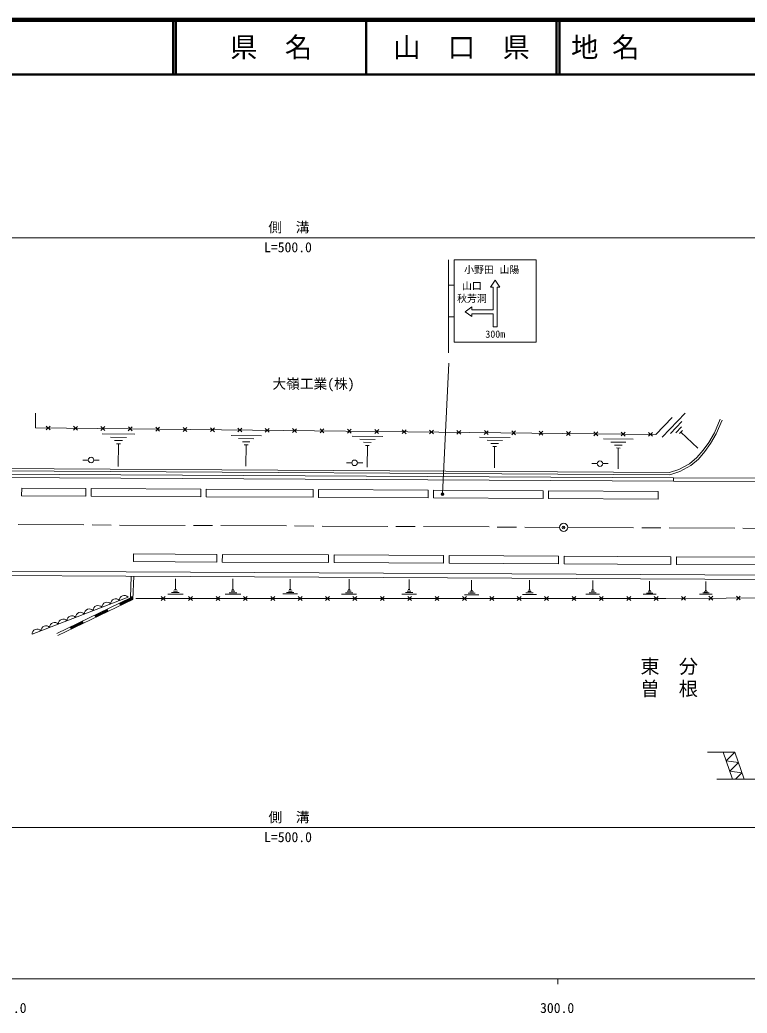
# Model space of a CAD drawing. Units: millimetres, scale not verified. Extents: x 40000 to 680000, y 20000 to 380000.
# Drawn here: x 269744 to 402535, y 198715 to 380000 of the extents above; entities that cross this region are included whole.
import ezdxf
from ezdxf.enums import TextEntityAlignment as Align

# ---------------------------------------------------------------- set-up
doc = ezdxf.new("R2010")
doc.units = ezdxf.units.MM
doc.header["$LTSCALE"] = 1000
doc.header["$PDMODE"] = 32
doc.header["$PDSIZE"] = 500
doc.linetypes.add('CHAIN', pattern=[18.5, 12, -1.5, 3.5, -1.5])
for name, color, linetype, lineweight in [('M-BGD', 7, 'Continuous', 13), ('M-BMK', 2, 'CHAIN', 13), ('M-BMK-SRVR', 3, 'Continuous', 13), ('M-STR-HTXT', 7, 'Continuous', 13), ('M-STR-STRC', 7, 'Continuous', 13), ('M-TTL', 2, 'Continuous', 140), ('M-TTL-BAND', 7, 'Continuous', 13), ('M-TTL-LINE', 7, 'Continuous', 50)]:
    doc.layers.add(name, color=color, linetype=linetype, lineweight=lineweight)
doc.layers.add('M-TTL-TXT', color=7, linetype='Continuous')
doc.styles.add('ＭＳ ゴシック', font='')
doc.styles.get('ＭＳ ゴシック').set_extended_font_data('MS Gothic')

msp = doc.modelspace()

# ---------------------------------------------------------------- linework, layer by layer
at = {"layer": 'M-BGD'}
for p, q in [((387040, 303846), (391237, 308212)), ((388526, 304518), (390624, 306701)), ((396545, 304618), (397602, 307120)), ((396903, 304438), (397971, 306964)), ((275263, 305862), (274548, 305162)), ((274556, 305869), (275255, 305155)), ((280263, 305809), (279548, 305110)), ((279556, 305817), (280255, 305102)), ((285262, 305756), (284548, 305057)), ((284555, 305764), (285255, 305049)), ((290262, 305704), (289548, 305004)), ((289555, 305711), (290255, 304997)), ((295262, 305651), (294547, 304951)), ((294555, 305659), (295254, 304944)), ((300262, 305598), (299547, 304899)), ((299554, 305606), (300254, 304891)), ((305261, 305546), (304547, 304846)), ((304554, 305553), (305254, 304839)), ((310261, 305493), (309546, 304793)), ((309554, 305500), (310253, 304786)), ((315261, 305440), (314546, 304741)), ((314554, 305448), (315253, 304733)), ((320260, 305388), (319546, 304688)), ((319553, 305395), (320253, 304681)), ((325260, 305335), (324546, 304635)), ((324553, 305342), (325253, 304628)), ((330260, 305282), (329545, 304583)), ((329553, 305290), (330252, 304575)), ((335260, 305230), (334545, 304530)), ((334552, 305237), (335252, 304522)), ((340259, 305177), (339545, 304477)), ((339552, 305184), (340252, 304470)), ((345259, 305124), (344544, 304425)), ((344552, 305132), (345252, 304417)), ((350259, 305071), (349544, 304372)), ((349552, 305079), (350251, 304364)), ((355258, 305019), (354544, 304319)), ((354551, 305026), (355251, 304312)), ((360258, 304966), (359544, 304266)), ((359551, 304974), (360251, 304259)), ((365258, 304913), (364543, 304214)), ((364551, 304921), (365250, 304206)), ((370258, 304861), (369543, 304161)), ((369551, 304868), (370250, 304154)), ((375257, 304808), (374543, 304108)), ((374550, 304815), (375250, 304101)), ((380257, 304755), (379543, 304056)), ((379550, 304763), (380250, 304048)), ((385257, 304703), (384542, 304003)), ((384550, 304710), (385249, 303996)), ((389487, 304644), (390536, 305735)), ((390186, 304497), (390711, 305043)), ((390448, 304770), (393505, 301832)), ((395521, 302872), (396545, 304618)), ((284785, 304434), (290731, 304371)), ((286266, 303824), (289238, 303792)), ((287002, 303221), (288489, 303206)), ((308302, 304135), (313852, 304077)), ((309683, 303566), (312459, 303536)), ((310371, 303003), (311759, 302989)), ((330393, 304047), (336037, 303988)), ((331798, 303468), (334620, 303438)), ((332497, 302896), (333908, 302881)), ((353661, 303846), (359240, 303787)), ((355050, 303273), (357840, 303244)), ((376327, 303507), (381728, 303450)), ((377671, 302953), (380372, 302924)), ((394480, 301447), (395521, 302872)), ((395856, 302653), (396903, 304438)), ((287368, 302623), (288111, 302615)), ((287739, 302619), (287696, 298457)), ((310712, 302445), (311406, 302437)), ((311059, 302441), (311018, 298556)), ((332844, 302328), (333550, 302320)), ((333197, 302324), (333155, 298373)), ((355741, 302708), (357136, 302693)), ((356084, 302146), (356782, 302139)), ((356433, 302143), (356392, 298237)), ((378341, 302406), (379691, 302391)), ((378673, 301862), (379348, 301855)), ((379010, 301858), (378970, 298078)), ((393346, 300117), (394480, 301447)), ((393630, 299833), (394794, 301199)), ((394794, 301199), (395856, 302653)), ((67891, 299332), (388358, 297359)), ((281247, 299659), (282246, 299659)), ((283246, 299659), (284245, 299659)), ((329364, 299149), (330363, 299149)), ((331363, 299149), (332362, 299149)), ((392011, 298983), (393346, 300117)), ((392239, 298651), (393630, 299833)), ((67889, 298932), (388421, 296958)), ((67894, 298091), (389076, 296417)), ((67898, 297491), (389073, 295817)), ((374168, 299004), (375167, 299004)), ((376167, 299004), (377166, 299004)), ((388358, 297359), (390069, 297924)), ((388421, 296958), (390229, 297555)), ((390069, 297924), (392011, 298983)), ((390229, 297555), (392239, 298651)), ((389076, 296417), (389073, 295817)), ((389073, 295817), (420073, 295655)), ((389076, 296417), (420076, 296255)), ((270078, 294537), (270070, 293137)), ((281777, 294476), (270078, 294537)), ((281770, 293076), (281777, 294476)), ((282777, 294471), (282770, 293071)), ((302777, 294367), (282777, 294471)), ((302770, 292967), (302777, 294367)), ((303777, 294361), (303770, 292961)), ((323277, 294260), (303777, 294361)), ((323269, 292860), (323277, 294260)), ((324277, 294255), (324269, 292855)), ((344277, 294150), (324277, 294255)), ((344269, 292750), (344277, 294150)), ((345276, 294145), (345269, 292745)), ((365276, 294041), (345276, 294145)), ((365269, 292641), (365276, 294041)), ((366276, 294036), (366269, 292636)), ((386276, 293931), (366276, 294036)), ((386269, 292531), (386276, 293931)), ((270070, 293137), (281770, 293076)), ((282770, 293071), (302770, 292967)), ((303770, 292961), (323269, 292860)), ((324269, 292855), (344269, 292750)), ((345269, 292745), (365269, 292641)), ((366269, 292636), (386269, 292531)), ((290508, 281130), (290515, 282530)), ((305708, 281051), (290508, 281130)), ((290515, 282530), (305715, 282451)), ((305715, 282451), (305708, 281051)), ((306708, 281046), (306715, 282446)), ((326107, 280945), (306708, 281046)), ((306715, 282446), (326115, 282345)), ((326115, 282345), (326107, 280945)), ((327107, 280940), (327115, 282340)), ((327115, 282340), (347114, 282235)), ((347114, 282235), (347107, 280835)), ((348107, 280830), (348114, 282230)), ((348114, 282230), (368114, 282126)), ((368114, 282126), (368107, 280726)), ((369107, 280721), (369114, 282121)), ((369114, 282121), (388614, 282019)), ((388614, 282019), (388607, 280619)), ((389607, 280614), (389614, 282014)), ((389614, 282014), (409614, 281910)), ((241264, 279487), (289125, 279238)), ((289125, 279238), (469732, 278296)), ((347107, 280835), (327107, 280940)), ((368107, 280726), (348107, 280830)), ((388607, 280619), (369107, 280721)), ((409606, 280510), (389607, 280614)), ((241260, 278687), (289120, 278438)), ((289121, 278488), (289120, 278438)), ((289121, 278488), (469725, 277546)), ((289947, 274489), (290094, 278482)), ((290387, 274201), (290544, 278466)), ((298156, 276030), (298156, 277975)), ((308651, 276002), (308650, 277978)), ((319110, 276021), (319109, 277903)), ((329867, 275995), (329866, 277908)), ((340808, 276004), (340808, 277889)), ((352236, 275878), (352236, 277732)), ((362805, 275915), (362805, 277731)), ((374340, 275952), (374339, 277693)), ((384735, 275876), (384734, 277563)), ((395002, 275863), (394994, 277469)), ((298504, 275752), (297809, 275751)), ((298330, 276030), (297982, 276029)), ((309003, 275720), (308298, 275720)), ((308827, 276002), (308474, 276002)), ((319446, 275753), (318774, 275753)), ((319278, 276022), (318942, 276021)), ((330208, 275722), (329525, 275722)), ((330037, 275996), (329696, 275995)), ((341145, 275735), (340472, 275735)), ((340977, 276004), (340640, 276004)), ((352568, 275614), (351905, 275613)), ((352402, 275878), (352071, 275878)), ((363130, 275656), (362481, 275656)), ((362967, 275915), (362643, 275915)), ((374651, 275703), (374029, 275703)), ((374495, 275952), (374184, 275952)), ((385036, 275636), (384434, 275635)), ((384885, 275877), (384584, 275876)), ((395290, 275635), (394716, 275632)), ((395145, 275864), (394859, 275862)), ((289491, 274636), (271984, 267864)), ((276469, 268023), (289947, 274489)), ((276663, 267617), (290387, 274201)), ((287958, 273435), (290035, 274432)), ((290123, 274374), (287997, 273354)), ((288036, 273273), (290211, 274316)), ((290299, 274259), (288075, 273192)), ((289956, 274740), (290406, 274723)), ((290046, 274736), (290035, 274432)), ((290123, 274374), (290136, 274733)), ((290226, 274730), (290211, 274316)), ((290299, 274259), (290316, 274726)), ((295565, 274738), (296272, 274031)), ((296272, 274738), (295565, 274031)), ((299546, 275196), (296767, 275195)), ((298851, 275474), (297461, 275473)), ((301272, 274740), (300565, 274032)), ((300565, 274739), (301272, 274032)), ((305565, 274741), (306272, 274034)), ((306272, 274741), (305565, 274034)), ((310062, 275156), (307239, 275155)), ((309356, 275438), (307945, 275437)), ((310565, 274742), (311272, 274035)), ((311272, 274742), (310565, 274035)), ((315565, 274743), (316272, 274036)), ((316272, 274743), (315565, 274036)), ((320454, 275216), (317766, 275215)), ((319782, 275484), (318438, 275484)), ((321272, 274745), (320565, 274037)), ((320565, 274744), (321272, 274038)), ((325565, 274746), (326272, 274039)), ((326272, 274746), (325565, 274039)), ((331233, 275176), (328501, 275175)), ((330550, 275449), (329184, 275449)), ((330565, 274747), (331272, 274040)), ((331272, 274747), (330565, 274040)), ((335565, 274748), (336272, 274041)), ((336272, 274748), (335565, 274041)), ((342155, 275196), (339462, 275196)), ((341482, 275466), (340135, 275465)), ((341272, 274750), (340565, 274042)), ((340565, 274749), (341272, 274043)), ((345565, 274751), (346272, 274044)), ((346272, 274751), (345565, 274044)), ((350565, 274752), (351272, 274045)), ((351272, 274752), (350565, 274045)), ((353561, 275084), (350912, 275083)), ((352899, 275349), (351574, 275348)), ((355565, 274753), (356272, 274046)), ((356272, 274753), (355565, 274046)), ((360565, 274755), (361272, 274048)), ((361272, 274755), (360565, 274047)), ((364102, 275138), (361509, 275137)), ((363454, 275397), (362157, 275397)), ((365565, 274756), (366272, 274049)), ((366272, 274756), (365565, 274049)), ((370565, 274757), (371272, 274050)), ((371272, 274757), (370565, 274050)), ((375583, 275206), (373097, 275206)), ((374962, 275455), (373718, 275455)), ((375565, 274758), (376272, 274051)), ((376272, 274758), (375565, 274051)), ((380565, 274760), (381272, 274053)), ((381272, 274760), (380565, 274052)), ((385940, 275154), (383531, 275153)), ((385337, 275395), (384133, 275395)), ((385565, 274761), (386272, 274054)), ((386272, 274761), (385565, 274054)), ((390564, 274775), (391274, 274072)), ((391271, 274779), (390567, 274068)), ((396152, 275181), (393858, 275169)), ((395578, 275407), (394431, 275402)), ((395563, 274800), (396274, 274096)), ((396271, 274803), (395567, 274093)), ((400563, 274825), (401274, 274121)), ((401270, 274828), (400567, 274117)), ((283450, 271272), (285704, 272354)), ((283489, 271191), (285743, 272273)), ((283528, 271110), (285782, 272191)), ((283567, 271029), (285821, 272110)), ((285860, 272029), (285665, 272435)), ((287919, 273516), (288114, 273111)), ((278942, 269109), (281196, 270191)), ((281352, 269866), (281157, 270272)), ((283411, 271353), (283606, 270948)), ((278903, 269191), (279098, 268785)), ((278981, 269028), (281235, 270110)), ((279020, 268947), (281274, 270029)), ((279059, 268866), (281313, 269947))]:
    msp.add_line(p, q, dxfattribs=at)
for points in [[(272590, 308235), (272605, 305536), (385890, 304342), (388835, 307396)], [(290919, 274383), (387719, 274408), (453714, 274732), (495003, 274394)]]:
    msp.add_lwpolyline(points, dxfattribs=at)
for centre in [(282746, 299659), (330863, 299149), (375667, 299004)]:
    msp.add_circle(centre, 500, dxfattribs=at)
for centre in [(287214, 273426), (288806, 274042), (282440, 271580), (284031, 272195), (285623, 272811), (277665, 269733), (279257, 270348), (280848, 270964), (272891, 267886), (274482, 268502), (276074, 269117)]:
    msp.add_arc(centre, 907, 40.91571, 181.3777, dxfattribs=at)
at = {"layer": 'M-BMK'}
for p, q in [((269419, 287890), (368279, 287375)), ((369779, 287367), (468639, 286852))]:
    msp.add_line(p, q, dxfattribs=at)
at = {"layer": 'M-BMK-SRVR'}
msp.add_circle((369029, 287371), 750, dxfattribs=at)
msp.add_point((369029, 287371), dxfattribs=at)
at = {"layer": 'M-STR-HTXT'}
for p, q in [((67636, 340226), (570036, 340226)), ((395278, 246365), (400286, 246365)), ((398170, 246365), (399888, 241394)), ((400286, 246365), (398722, 244767)), ((400286, 246365), (402004, 241394)), ((396981, 241394), (403930, 241394)), ((401592, 242585), (400427, 241394)), ((569494, 232567), (68203, 232567))]:
    msp.add_line(p, q, dxfattribs=at)
msp.add_lwpolyline([(398722, 244767), (400939, 244475), (399375, 242877), (401592, 242585)], dxfattribs=at)
at = {"layer": 'M-STR-STRC'}
for p, q in [((348030, 336202), (348030, 319202)), ((349030, 336202), (349030, 321202)), ((349030, 336202), (364030, 336202)), ((364030, 336202), (364030, 321202)), ((348030, 331577), (349030, 331577)), ((348030, 325827), (349030, 325827)), ((349030, 321202), (364030, 321202)), ((346901, 293417), (348048, 317356))]:
    msp.add_line(p, q, dxfattribs=at)
for radius in [250, 200, 150, 100, 50, 20]:
    msp.add_circle((346901, 293417), radius, dxfattribs=at)
msp.add_point((346901, 293417), dxfattribs=at)
at = {"layer": 'M-TTL'}
msp.add_line((680000, 380000), (40000, 380000), dxfattribs=at)
at = {"layer": 'M-TTL-BAND'}
for p, q in [((40000, 205000), (579000, 205000)), ((368000, 205000), (368000, 204000))]:
    msp.add_line(p, q, dxfattribs=at)
at = {"layer": 'M-TTL-LINE'}
for p, q in [((297750, 380000), (297750, 370000)), ((298250, 380000), (298250, 370000)), ((333000, 380000), (333000, 370000)), ((367750, 380000), (367750, 370000)), ((368250, 380000), (368250, 370000)), ((40000, 370000), (680000, 370000))]:
    msp.add_line(p, q, dxfattribs=at)

# ---------------------------------------------------------------- texts
at = {"layer": 'M-BGD', "style": 'ＭＳ ゴシック'}
msp.add_text('大嶺工業(株)', height=1833, dxfattribs=at).set_placement((323363, 312117), align=Align.BOTTOM_CENTER)
for s, p in [('東\u3000分', (388304, 262012)), ('曽\u3000根', (388304, 257930))]:
    msp.add_text(s, height=2566, dxfattribs=at).set_placement(p, align=Align.MIDDLE_CENTER)
at = {"layer": 'M-STR-HTXT', "style": 'ＭＳ ゴシック'}
for p in [(318872, 340674), (318885, 233015)]:
    msp.add_text('側\u3000溝', height=1833, dxfattribs=at).set_placement(p, align=Align.BOTTOM_CENTER)
for p in [(318698, 338504), (318711, 230845)]:
    msp.add_text('L=500.0', height=1833, dxfattribs=at).set_placement(p, align=Align.MIDDLE_CENTER)
at = {"layer": 'M-STR-STRC', "style": 'ＭＳ ゴシック'}
for s, p in [('小野田', (353567, 333344)), ('山陽', (359140, 333344))]:
    msp.add_text(s, height=1320, dxfattribs=at).set_placement(p, align=Align.BOTTOM_CENTER)
at = {"layer": 'M-TTL-BAND', "style": 'ＭＳ ゴシック'}
for s, p in [('200.0', (267844, 198195)), ('300.0', (367844, 198195))]:
    msp.add_text(s, height=1833, dxfattribs=at).set_placement(p, align=Align.BOTTOM_CENTER)
at = {"layer": 'M-TTL-TXT', "style": 'ＭＳ ゴシック'}
for s, p in [('県\u3000名', (315625, 375000)), ('山\u3000口\u3000県', (350375, 375000))]:
    msp.add_text(s, height=3666, dxfattribs=at).set_placement(p, align=Align.MIDDLE_CENTER)
msp.add_text('地 名', height=3666, dxfattribs=at).set_placement((370380, 375000), align=Align.MIDDLE_LEFT)

# ---------------------------------------------------------------- wipeouts: each hides what was drawn before it
msp.add_wipeout([(356155, 326351), (352280, 326351), (352280, 325851), (351030, 326726), (352280, 327601), (352280, 327101), (356155, 327101), (356155, 331226), (355655, 331226), (356530, 332476), (357405, 331226), (356905, 331226), (356905, 323976), (356155, 323976)])

# ---------------------------------------------------------------- next in the draw order: linework, layer by layer
at = {"layer": 'M-STR-STRC'}
for p, q in [((355655, 331226), (356530, 332476)), ((356530, 332476), (357405, 331226)), ((356155, 331226), (355655, 331226)), ((356155, 331226), (356155, 327101)), ((357405, 331226), (356905, 331226)), ((356905, 331226), (356905, 323976)), ((351030, 326726), (352280, 327601)), ((352280, 325851), (351030, 326726)), ((352280, 327601), (352280, 327101)), ((352280, 327101), (356155, 327101)), ((352280, 326351), (352280, 325851)), ((352280, 326351), (356155, 326351)), ((356155, 326351), (356155, 323976)), ((356155, 323976), (356905, 323976))]:
    msp.add_line(p, q, dxfattribs=at)

# ---------------------------------------------------------------- next in the draw order: texts
at = {"layer": 'M-STR-STRC', "style": 'ＭＳ ゴシック'}
for s, p in [('山口', (352280, 330389)), ('秋芳洞', (352280, 328080))]:
    msp.add_text(s, height=1320, dxfattribs=at).set_placement(p, align=Align.BOTTOM_CENTER)
msp.add_text('300m', height=1320, dxfattribs=at).set_placement((356548, 322646), align=Align.MIDDLE_CENTER)

doc.saveas('drawing.dxf')
